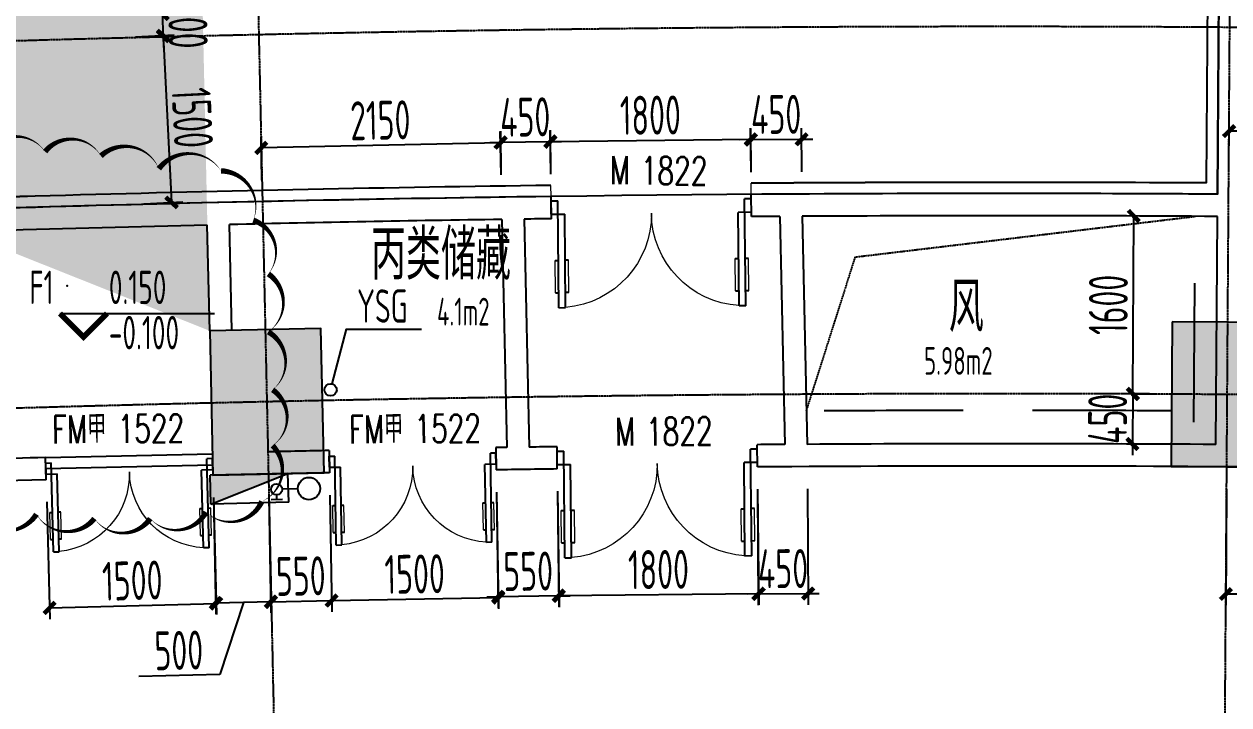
# Model space of a CAD drawing. Header units: millimetres. Extents: x 11639278 to 23698211, y -13072636 to -5537337.
# Drawn here: x 11769947 to 11780782, y -6396176 to -6390056 of the extents above; entities that cross this region are included whole.
import ezdxf
from ezdxf.enums import TextEntityAlignment as Align

# ---------------------------------------------------------------- set-up
doc = ezdxf.new("R2010")
doc.units = ezdxf.units.MM
doc.header["$LTSCALE"] = 10
for name, pattern in [('A2-RG-AXIS$0$CENTER', [2, 1.25, -0.25, 0.25, -0.25]), ('A2-RG-AXIS$0$DOTE', [2.42, 2, -0.2, 0.02, -0.2]), ('A2-RI-F1$0$HIDDEN', [0.375, 0.25, -0.125])]:
    doc.linetypes.add(name, pattern=pattern)
for name, color, linetype in [('A2-RB-F1$0$A-DIMS-100', 1, 'Continuous'), ('A2-RD-F1（少）$0$an-door', 2, 'Continuous'), ('A2-RG-AXIS$0$A-GRID', 1, 'A2-RG-AXIS$0$CENTER'), ('A2-RI-F1$0$0P-FE-FH-P', 41, 'A2-RI-F1$0$YJdef_FE-FH_LINE_F'), ('A2-RI-F1$0$0P-FE-FH-V', 141, 'Continuous'), ('A2-RI-F1$0$0P-FE-HY', 141, 'Continuous'), ('A2-RI-F1$0$A-DOOR', 32, 'Continuous'), ('A2-RI-F1$0$A-HOLE', 2, 'Continuous'), ('A2-RI-F1$0$A-ROOF-DRAN', 175, 'Continuous'), ('A2-RI-F1$0$A-STRS', 50, 'Continuous'), ('A2-RI-F1$0$A-SYMB', 4, 'Continuous'), ('A2-RI-F1$0$A-SYMB-AREA', 4, 'Continuous'), ('A2-RI-F1$0$A-SYMB-DOOR', 3, 'Continuous'), ('A2-RI-F1$0$A-SYMB-NAME', 4, 'Continuous'), ('A2-RI-F1$0$A-SYMB-VOID', 35, 'Continuous'), ('A2-RI-F1$0$A-WALL', 7, 'Continuous'), ('A2-RI-F1$0$an-door', 2, 'Continuous'), ('A2-RI-F1$0$WINDOW_TEXT', 7, 'Continuous'), ('A2-RS-F1$0$A-HATH-GRAY', 8, 'Continuous'), ('A2-RS-F1$0$A-WALL-CONC', 6, 'Continuous')]:
    doc.layers.add(name, color=color, linetype=linetype)
doc.layers.add('A2-RD-F1（少）$0$A-X-AREA', color=6, linetype='Continuous', plot=False)
doc.layers.add('A2-RD-F1（少）$0$ECADI-PARCEL NAMES', color=2, linetype='Continuous', lineweight=9)
doc.layers.add('A2-RI-F1$0$ECADI-PARCEL NAMES', color=2, linetype='Continuous', lineweight=9)
doc.styles.add('A2-RB-F1$0$XD2008', font='hzs.shx', dxfattribs={"width": 0.7, "bigfont": 'hztxt.shx'})
doc.styles.add('A2-RI-F1$0$ECADI', font='hzs.shx', dxfattribs={"width": 0.7, "bigfont": 'hztxt.shx'})
doc.styles.add('A2-RI-F1$0$ECADI-TXT', font='simplex.shx', dxfattribs={"bigfont": 'hztxt.shx'})
doc.styles.add('A2-RI-F1$0$hz1', font='hzs.shx', dxfattribs={"width": 0.75, "bigfont": 'hztxt.shx'})
doc.styles.add('A2-RI-F1$0$SIMPLEX', font='simplex.shx', dxfattribs={"width": 0.7})
doc.styles.add('A2-RI-F1$0$XD2008', font='hzs.shx', dxfattribs={"width": 0.7, "bigfont": 'hztxt.shx'})
doc.linetypes.add('A2-RI-F1$0$YJdef_FE-FH_LINE_F', pattern='A,4,-0.2,["F",A2-RI-F1$0$hz1,S=0.2,R=0,X=-0.1,Y=-0.1],-0.1', length=4.3)
doc.dimstyles.new('A2-RB-F1$0$XD100$0', dxfattribs={"dimscale": 100, "dimtxt": 3.5, "dimasz": 1, "dimexe": 1, "dimexo": 2, "dimgap": 0.5, "dimtad": 1, "dimdec": 0, "dimdsep": 46, "dimtxsty": 'A2-RB-F1$0$XD2008', "dimblk1": 'A2-RB-F1$0$_ArchTick', "dimblk2": 'A2-RB-F1$0$_ArchTick', "dimsah": 1, "dimcen": 2.5, "dimclrt": 4, "dimaunit": 1, "dimadec": 0, "dimazin": 0, "dimtfac": 1, "dimtdec": 0, "dimtix": 1, "dimtmove": 1, "dimatfit": 3, "dimfxl": 0, "dimtolj": 1, "dimtzin": 0, "dimarcsym": 0})

# ---------------------------------------------------------------- blocks, each defined once
blk = doc.blocks.new('A2-RS-F1')
at = {"layer": 'A2-RS-F1$0$A-HATH-GRAY', "ltscale": 3}
h = blk.add_hatch(color=256, dxfattribs=at)
h.paths.add_polyline_path([(11790491, -6377046), (11789491, -6377011), (11789445, -6378310), (11790445, -6378346)], flags=16)
h.paths.add_polyline_path([(11794711, -6377236), (11794112, -6377197), (11794061, -6377996), (11794660, -6378034)], flags=0)
h.paths.add_polyline_path([(11794483, -6380779), (11793885, -6380740), (11793833, -6381539), (11794432, -6381577)], flags=0)
h.paths.add_polyline_path([(11793887, -6390061), (11793288, -6390022), (11793236, -6390821), (11793835, -6390859)], flags=0)
h.paths.add_polyline_path([(11793659, -6393604), (11793060, -6393565), (11793009, -6394364), (11793607, -6394402)], flags=0)
h.paths.add_polyline_path([(11789926, -6392936), (11788927, -6392901), (11788881, -6394200), (11789880, -6394236)], flags=16)
h.paths.add_polyline_path([(11781272, -6392739), (11780272, -6392732), (11780263, -6394032), (11781263, -6394039)], flags=16)
h.paths.add_polyline_path([(11772615, -6392791), (11771616, -6392812), (11771644, -6394112), (11772644, -6394090)], flags=16)
h.paths.add_polyline_path([(11771836, -6400549, 1), (11772736, -6400549, 1)])
h.paths.add_polyline_path([(11789602, -6400664, 1), (11788702, -6400664, 1)], flags=0)
h.paths.add_polyline_path([(11797126, -6401084, 1), (11798026, -6401084, 1)], flags=0)
h.paths.add_polyline_path([(11772267, -6376895), (11771267, -6376916), (11771295, -6378216), (11772295, -6378194)], flags=16)
h.paths.add_polyline_path([(11781380, -6376840), (11780380, -6376832), (11780371, -6378133), (11781371, -6378140)], flags=16)
h.paths.add_polyline_path([(11752826, -6385566), (11752029, -6385629), (11752188, -6387623), (11752985, -6387560)], flags=17)
h.paths.add_polyline_path([(11757363, -6385213), (11756565, -6385276), (11756724, -6387270), (11757521, -6387205)], flags=17)
h.paths.add_polyline_path([(11762965, -6393141), (11763031, -6394440), (11764030, -6394389), (11763964, -6393090)])
h.paths.add_polyline_path([(11793009, -6394364), (11793607, -6394402), (11793659, -6393604), (11793060, -6393565)], flags=17)
h.paths.add_polyline_path([(11793236, -6390821), (11793835, -6390859), (11793887, -6390061), (11793288, -6390022)], flags=17)
h.paths.add_polyline_path([(11793833, -6381539), (11794432, -6381577), (11794483, -6380779), (11793885, -6380740)], flags=17)
h.paths.add_polyline_path([(11794061, -6377996), (11794660, -6378034), (11794711, -6377236), (11794112, -6377197)], flags=17)
h.paths.add_polyline_path([(11762160, -6377261), (11762226, -6378560), (11763225, -6378509), (11763159, -6377211)], flags=17)
edge = h.paths.add_edge_path(flags=16)
edge.add_arc((11772286, -6400549), 450, 0, 360)
edge = h.paths.add_edge_path(flags=16)
edge.add_arc((11789152, -6400664), 450, 0, 360)
edge = h.paths.add_edge_path()
edge.add_arc((11763857, -6400856), 450, 0, 360)
edge = h.paths.add_edge_path(flags=17)
edge.add_arc((11797576, -6401084), 450, 0, 360)
edge = h.paths.add_edge_path()
edge.add_arc((11755441, -6401404), 450, 0, 360)
h.paths.add_polyline_path([(11756756, -6377587), (11756915, -6379580), (11756117, -6379644), (11755959, -6377650)], flags=17)
h.paths.add_polyline_path([(11757323, -6394797), (11758120, -6394731), (11758001, -6393238), (11757204, -6393301)])
h.paths.add_polyline_path([(11752786, -6395149), (11753584, -6395086), (11753449, -6393391), (11752652, -6393455)])
h.paths.add_polyline_path([(11751581, -6379997), (11752378, -6379934), (11752220, -6377940), (11751422, -6378003)])
edge = h.paths.add_edge_path()
edge.add_line((11771616, -6392813), (11771644, -6394112))
edge.add_line((11771644, -6394112), (11772644, -6394090))
edge.add_line((11772644, -6394090), (11772615, -6392791))
edge.add_line((11772615, -6392791), (11771616, -6392812))
edge.add_line((11780272, -6392732), (11780263, -6394032))
edge.add_line((11780263, -6394032), (11781263, -6394039))
edge.add_line((11781263, -6394039), (11781272, -6392739))
edge.add_line((11781272, -6392739), (11780272, -6392732))
edge.add_line((11788927, -6392901), (11788881, -6394200))
edge.add_line((11788881, -6394200), (11789880, -6394236))
edge.add_line((11789880, -6394236), (11789926, -6392936))
edge.add_line((11789926, -6392936), (11788927, -6392901))
edge.add_line((11789491, -6377011), (11789445, -6378310))
edge.add_line((11789445, -6378310), (11790445, -6378346))
edge.add_line((11790445, -6378346), (11790491, -6377046))
edge.add_line((11790491, -6377046), (11789491, -6377011))
edge.add_line((11780380, -6376833), (11780371, -6378133))
edge.add_line((11780371, -6378133), (11781371, -6378140))
edge.add_line((11781371, -6378140), (11781380, -6376840))
edge.add_line((11781380, -6376840), (11780380, -6376832))
edge.add_line((11771267, -6376917), (11771295, -6378216))
edge.add_line((11771295, -6378216), (11772295, -6378194))
edge.add_line((11772295, -6378194), (11772267, -6376895))
edge.add_line((11772267, -6376895), (11771267, -6376916))
edge.add_line((11756724, -6387270), (11757521, -6387205))
edge.add_line((11756565, -6385276), (11757363, -6385213))
edge.add_line((11756565, -6385276), (11756724, -6387270))
edge.add_line((11752188, -6387623), (11752985, -6387560))
edge.add_line((11752029, -6385629), (11752826, -6385566))
edge.add_line((11752029, -6385629), (11752188, -6387623))
edge.add_line((11752826, -6385566), (11752985, -6387560))
edge.add_line((11757362, -6385205), (11757521, -6387205))
edge = h.paths.add_edge_path()
edge.add_arc((11847549, -6408655), 450, 0, 360)
h.paths.add_polyline_path([(11818747, -6372607), (11817357, -6372439), (11817139, -6374226), (11818529, -6374394)])
h.paths.add_polyline_path([(11827964, -6373889), (11826580, -6373681), (11826310, -6375461), (11827695, -6375669)])
h.paths.add_polyline_path([(11837141, -6375435), (11835763, -6375187), (11835442, -6376958), (11836820, -6377206)])
h.paths.add_polyline_path([(11814457, -6396162), (11815847, -6396332), (11816041, -6394744), (11814651, -6394573)])
h.paths.add_polyline_path([(11851385, -6401917), (11850605, -6401738), (11850371, -6402710), (11851151, -6402890)])
h.paths.add_polyline_path([(11846960, -6400859), (11846180, -6400679), (11845946, -6401652), (11846725, -6401831)])
h.paths.add_polyline_path([(11841338, -6400630), (11839968, -6400341), (11840298, -6398776), (11841668, -6399064)])
h.paths.add_polyline_path([(11831506, -6398704), (11832883, -6398953), (11833168, -6397379), (11831791, -6397129)])
h.paths.add_polyline_path([(11823000, -6397310), (11824384, -6397520), (11824624, -6395938), (11823240, -6395728)])
h.paths.add_polyline_path([(11806985, -6395311), (11806189, -6395237), (11806300, -6394042), (11807096, -6394116)])
h.paths.add_polyline_path([(11800592, -6394829), (11801191, -6394867), (11801242, -6394069), (11800643, -6394030)])
h.paths.add_polyline_path([(11793009, -6394364), (11793607, -6394402), (11793659, -6393604), (11793060, -6393565)], flags=17)
h.paths.add_polyline_path([(11800820, -6391286), (11801419, -6391324), (11801470, -6390526), (11800871, -6390487)])
h.paths.add_polyline_path([(11793236, -6390821), (11793835, -6390859), (11793887, -6390061), (11793288, -6390022)], flags=17)
h.paths.add_polyline_path([(11853037, -6395064), (11853271, -6394091), (11852492, -6393912), (11852257, -6394884)])
h.paths.add_polyline_path([(11854912, -6387286), (11855146, -6386314), (11854366, -6386134), (11854132, -6387107)])
h.paths.add_polyline_path([(11846269, -6377243), (11844899, -6376956), (11844527, -6378717), (11845898, -6379005)])
h.paths.add_polyline_path([(11848612, -6394005), (11848846, -6393033), (11848067, -6392853), (11847832, -6393825)])
h.paths.add_polyline_path([(11850486, -6386227), (11850721, -6385255), (11849941, -6385076), (11849707, -6386048)])
h.paths.add_polyline_path([(11843712, -6384523), (11844299, -6384647), (11844423, -6384060), (11843836, -6383936)])
h.paths.add_polyline_path([(11842062, -6392351), (11842649, -6392475), (11842773, -6391888), (11842185, -6391764)])
h.paths.add_polyline_path([(11808357, -6373042), (11808955, -6373098), (11809029, -6372301), (11808432, -6372246)])
h.paths.add_polyline_path([(11793833, -6381539), (11794432, -6381577), (11794483, -6380779), (11793885, -6380740)], flags=17)
h.paths.add_polyline_path([(11801417, -6382005), (11802015, -6382043), (11802067, -6381245), (11801468, -6381206)])
h.paths.add_polyline_path([(11801644, -6378462), (11802243, -6378500), (11802294, -6377702), (11801696, -6377663)])
h.paths.add_polyline_path([(11794061, -6377996), (11794660, -6378034), (11794711, -6377236), (11794112, -6377197)], flags=17)
h.paths.add_polyline_path([(11808460, -6379480), (11807664, -6379406), (11807775, -6378211), (11808572, -6378285)])
edge = h.paths.add_edge_path(flags=16)
edge.add_arc((11772286, -6400549), 450, 0, 360)
edge = h.paths.add_edge_path(flags=17)
edge.add_arc((11789152, -6400664), 450, 0, 360)
edge = h.paths.add_edge_path(flags=17)
edge.add_arc((11797576, -6401084), 450, 0, 360)
edge = h.paths.add_edge_path()
edge.add_arc((11805984, -6401746), 450, 0, 360)
edge = h.paths.add_edge_path()
edge.add_arc((11814369, -6402649), 450, 0, 360)
edge = h.paths.add_edge_path()
edge.add_arc((11822726, -6403793), 450, 0, 360)
edge = h.paths.add_edge_path()
edge.add_arc((11831046, -6405176), 450, 0, 360)
edge = h.paths.add_edge_path()
edge.add_arc((11839323, -6406797), 450, 0, 360)
edge = h.paths.add_edge_path(flags=17)
edge.add_line((11771616, -6392813), (11771644, -6394112))
edge.add_line((11771644, -6394112), (11772644, -6394090))
edge.add_line((11772644, -6394090), (11772615, -6392791))
edge.add_line((11772615, -6392791), (11771616, -6392812))
edge.add_line((11780272, -6392732), (11780263, -6394032))
edge.add_line((11780263, -6394032), (11781263, -6394039))
edge.add_line((11781263, -6394039), (11781272, -6392739))
edge.add_line((11781272, -6392739), (11780272, -6392732))
edge.add_line((11788927, -6392901), (11788881, -6394200))
edge.add_line((11788881, -6394200), (11789880, -6394236))
edge.add_line((11789880, -6394236), (11789926, -6392936))
edge.add_line((11789926, -6392936), (11788927, -6392901))
edge.add_line((11789491, -6377011), (11789445, -6378310))
edge.add_line((11789445, -6378310), (11790445, -6378346))
edge.add_line((11790445, -6378346), (11790491, -6377046))
edge.add_line((11790491, -6377046), (11789491, -6377011))
edge.add_line((11780380, -6376833), (11780371, -6378133))
edge.add_line((11780371, -6378133), (11781371, -6378140))
edge.add_line((11781371, -6378140), (11781380, -6376840))
edge.add_line((11781380, -6376840), (11780380, -6376832))
edge.add_line((11771267, -6376917), (11771295, -6378216))
edge.add_line((11771295, -6378216), (11772295, -6378194))
edge.add_line((11772295, -6378194), (11772267, -6376895))
edge.add_line((11772267, -6376895), (11771267, -6376916))
edge = h.paths.add_edge_path()
edge.add_arc((11780720, -6400485), 450, 0, 360)
at = {"layer": 'A2-RS-F1$0$A-WALL-CONC', "ltscale": 3}
for points in [[(11771616, -6392813), (11771644, -6394112), (11772644, -6394090), (11772615, -6392791), (11771616, -6392812)], [(11780272, -6392732), (11780263, -6394032), (11781263, -6394039), (11781272, -6392739), (11780272, -6392732)]]:
    blk.add_lwpolyline(points, dxfattribs=at)
blk = doc.blocks.new('A2-RI-F1$0$ECADI-TAG-HGHT（国标）')
at = {"color": 1}
blk.add_line((-2.12, 2.12), (11.77, 2.12), dxfattribs=at)
at = {"color": 1, "const_width": 0.5}
blk.add_lwpolyline([(-2.12, 2.12), (0, 0), (2.12, 2.12)], dxfattribs=at)
at = {"color": 1}
blk.add_point((-1.48, 4.6), dxfattribs=at)
at = {"style": 'A2-RI-F1$0$XD2008', "width": 0.7}
blk.add_attdef('FL', text='', height=3, dxfattribs=at).set_placement((-2.69, 2.97), align=Align.RIGHT)
for tag, p in [('F.F.L.', (2.28, 2.97)), ('T.O.S.', (2.28, -1.1))]:
    blk.add_attdef(tag, p, '', height=3, dxfattribs=at)
blk = doc.blocks.new('A2-RI-F1$0$$DorLib2D$00000011')
for p, q in [((-0.4667, 0.4709), (-0.4667, -0.0625)), ((-0.4667, 0.4709), (-0.4333, 0.4709)), ((-0.4333, 0.4709), (-0.4333, 0.0042)), ((0.4333, 0.4709), (0.4333, 0.0042)), ((0.4667, 0.4709), (0.4333, 0.4709)), ((0.4667, 0.4709), (0.4667, -0.0625)), ((-0.4833, 0.3962), (-0.4667, 0.3962)), ((-0.4167, 0.3962), (-0.4333, 0.3962)), ((0.4167, 0.3962), (0.4333, 0.3962)), ((0.4833, 0.3962), (0.4667, 0.3962)), ((-0.4833, 0.2346), (-0.4667, 0.2346)), ((-0.4167, 0.2346), (-0.4333, 0.2346)), ((0.4167, 0.2346), (0.4333, 0.2346)), ((0.4833, 0.2346), (0.4667, 0.2346)), ((-0.5, 0.0042), (-0.4333, 0.0042)), ((-0.5, 0.0042), (-0.5, -0.0625)), ((0.5, 0.0042), (0.4333, 0.0042)), ((0.5, 0.0042), (0.5, -0.0625)), ((-0.5, -0.0625), (-0.4667, -0.0625)), ((0.5, -0.0625), (0.4667, -0.0625))]:
    blk.add_line(p, q)
at = {"lineweight": 13}
for p, q in [((-0.4833, 0.3962), (-0.4833, 0.2346)), ((-0.4167, 0.3962), (-0.4167, 0.2346)), ((0.4167, 0.3962), (0.4167, 0.2346)), ((0.4833, 0.3962), (0.4833, 0.2346))]:
    blk.add_line(p, q, dxfattribs=at)
for centre, start, end in [((-0.4667, 0.0042), 0, 85.90396), ((0.4667, 0.0042), 94.09604, 180)]:
    blk.add_arc(centre, 0.4667, start, end, dxfattribs=at)
blk = doc.blocks.new('A2-RI-F1$0$door-doublewing')
at = {"layer": 'A2-RI-F1$0$A-DOOR', "color": 4, "xscale": -0.9999999999999998, "rotation": 180}
blk.add_blockref('A2-RI-F1$0$$DorLib2D$00000011', (0, -0.0291), dxfattribs=at)
at = {"layer": 'A2-RI-F1$0$WINDOW_TEXT', "style": 'A2-RI-F1$0$SIMPLEX', "flags": 9}
blk.add_attdef('A', text='', height=1, dxfattribs=at).set_placement((0, 1.5), align=Align.MIDDLE)
blk = doc.blocks.new('A2-RI-F1$0$5erhfh')
at = {"layer": 'A2-RI-F1$0$A-SYMB-AREA', "style": 'A2-RI-F1$0$ECADI', "width": 0.7}
blk.add_attdef('340M2', text='', height=2.5, dxfattribs=at).set_placement((0, 1.25), align=Align.MIDDLE_LEFT)
at = {"layer": 'A2-RI-F1$0$A-SYMB-NAME', "style": 'A2-RI-F1$0$ECADI', "width": 0.7}
blk.add_attdef('CHINESENAME', (-12.29, 3.09), '', height=4.5, dxfattribs=at)
blk = doc.blocks.new('A2-RI-F1$0$ECADI-TAG-DOOR')
blk = doc.blocks.new('A2-RI-F1$0$ysg')
at = {"layer": 'A2-RI-F1$0$A-ROOF-DRAN'}
blk.add_lwpolyline([(21368, -21250), (21497, -20757), (22173, -20757)], dxfattribs=at)
blk.add_circle((21354, -21303), 55, dxfattribs=at)
ref = blk.add_blockref('A2-RI-F1$0$5erhfh', (22821, -21009), dxfattribs=dict(at, xscale=100, yscale=100, zscale=100))
ref.add_attrib('CHINESENAME', 'YSG', (21592, -20700), dxfattribs={"layer": 'A2-RI-F1$0$A-SYMB-NAME', "height": 300, "style": 'A2-RI-F1$0$ECADI', "width": 0.7})
blk = doc.blocks.new('A2-RI-F1$0$A$C6F954C98')
at = {"extrusion": (0, 0, -1)}
blk.add_hatch(color=256, dxfattribs=at).paths.add_polyline_path([(-260, 700), (0, 0), (0, 700)])
for p, q in [((260, 700), (0, 700)), ((0, 0), (0, 700)), ((260, 700), (0, 0)), ((260, 0), (260, 700)), ((231, 156, 0), (231, 56, 0)), ((260, 0), (0, 0)), ((231, 106, 0), (191, 106, 0))]:
    blk.add_line(p, q, dxfattribs=at)
blk.add_circle((-141, 106, 0), 50, dxfattribs=at)
blk = doc.blocks.new('A2-RI-F1')
blk.add_line((11770144.7, -6394151.6), (11770140.3, -6393951.6))
at = {"layer": 'A2-RI-F1$0$0P-FE-FH-P'}
blk.add_line((11772408.3, -6394233.4, 0), (11772267.6, -6394236.8, 0), dxfattribs=at)
at = {"layer": 'A2-RI-F1$0$0P-FE-FH-V'}
blk.add_circle((11772508.3, -6394231.1, 0), 100, dxfattribs=at)
at = {"layer": 'A2-RI-F1$0$A-HOLE', "linetype": 'A2-RI-F1$0$HIDDEN', "ltscale": 500}
blk.add_line((11780465.9, -6393633.7), (11780478.5, -6391783.8), dxfattribs=at)
blk.add_arc((11778764.5, -6705939.6), 312410.8, 89.724518, 90.326772, dxfattribs=at)
at = {"layer": 'A2-RI-F1$0$A-STRS'}
for p, q in [((11770140.3, -6393951.6), (11771639.9, -6393918.7)), ((11770142.5, -6394051.6), (11771642.1, -6394018.7))]:
    blk.add_line(p, q, dxfattribs=at)
at = {"layer": 'A2-RI-F1$0$A-SYMB-VOID', "linetype": 'A2-RI-F1$0$HIDDEN'}
blk.add_lwpolyline([(11776982.8, -6393533.8), (11777422.9, -6392149.5), (11780478.5, -6391784.1)], dxfattribs=at)
at = {"layer": 'A2-RI-F1$0$A-WALL'}
for p, q in [((11780679.8, -6391585), (11780770.9, -6378135.9)), ((11774689, -6391805.7), (11774686.4, -6391605.8)), ((11776488.7, -6391787), (11776487.2, -6391587)), ((11774244.3, -6391812), (11774289.3, -6393861.6)), ((11774444.3, -6391809.1), (11774489.3, -6393858.7)), ((11776744.4, -6391785.2), (11776789.3, -6393835)), ((11776944.4, -6391784), (11776989.4, -6393833.8)), ((11780664.6, -6393834.9), (11780678.5, -6391785)), ((11771615.7, -6392812.3), (11771593.2, -6391863)), ((11771815.6, -6392807.6), (11771793.2, -6391858.2)), ((11774189.3, -6393863.1), (11774192.3, -6394063)), ((11774189.3, -6393863.1), (11774192.3, -6394063)), ((11774742.3, -6394055.2), (11774739.6, -6393855.2)), ((11776542.2, -6394036.7), (11776540.7, -6393836.7)), ((11772689.6, -6393889.5), (11772692.5, -6394089.5)), ((11772689.6, -6393889.5), (11772692.5, -6394089.5))]:
    blk.add_line(p, q, dxfattribs=at)
for radius, start, end in [(302600, 90.765797, 92.419433), (302600, 89.630945, 90.424807), (302400, 90.850065, 91.314568), (302400, 90.765797, 90.812169), (302400, 90.376358, 90.424807), (302400, 89.630957, 90.338459), (302400, 91.352462, 92.069149), (300350, 90.847284, 90.86636), (300350, 90.761381, 90.80913), (300350, 90.370344, 90.417778), (300350, 89.631087, 90.332186), (300350, 91.638958, 92.063458), (300350, 91.152507, 91.257429), (300150, 91.15271, 91.257429), (300150, 90.761377, 90.866373), (300150, 89.472063, 90.417774), (300150, 91.639213, 92.416282)]:
    blk.add_arc((11778730.7, -6694178.7), radius, start, end, dxfattribs=at)
at = {"layer": 'A2-RI-F1$0$an-door'}
blk.add_line((11780580.5, -6391484.4), (11780670.2, -6378235.2), dxfattribs=at)
for start, end in [(89.649867, 90.424807), (90.765797, 92.419433)]:
    blk.add_arc((11778730.7, -6694178.7), 302700, start, end, dxfattribs=at)
at = {"layer": 'A2-RI-F1$0$ECADI-PARCEL NAMES'}
for p, q in [((11776487.2, -6391587), (11776486.4, -6391487)), ((11774686.4, -6391605.8), (11774685, -6391505.8))]:
    blk.add_line(p, q, dxfattribs=at)
at = {"layer": 'Defpoints', "color": 3}
blk.add_lwpolyline([(11769517.4, -6394481.5, 0, 50, 0.5205671), (11770058, -6394462.2, 0, 50, 0.5205671), (11770058, -6394462.2, 0, 50, 0.5205671), (11770579.4, -6394500.8, 0, 50, 0.5205671), (11770579.4, -6394500.8, 0, 50, 0.5205671), (11771081.4, -6394500.8, 0, 50, 0.5205671), (11771081.4, -6394500.8, 0, 50, 0.5205671), (11771583.4, -6394442.9, 0, 50, 0.5205671), (11771583.4, -6394442.9, 0, 50, 0.5205671), (11772085.5, -6394346.4, 0, 50, 0.5205671), (11772085.5, -6394346.4, 0, 50, 0.5205671), (11772182, -6393844.8, 0, 50, 0.5205671), (11772182, -6393844.8, 0, 50, 0.5205671), (11772182, -6393343.3, 0, 50, 0.5205671), (11772182, -6393343.3, 0, 50, 0.5205671), (11772143.4, -6392822.4, 0, 50, 0.5205671), (11772143.4, -6392822.4, 0, 50, 0.5205671), (11772143.4, -6392301.5, 0, 50, 0.5205671), (11772143.4, -6392301.5, 0, 50, 0.5205671), (11772008.2, -6391819.2, 0, 50, 0.5205671), (11772008.2, -6391819.2, 0, 50, 0.5205671), (11771718.6, -6391375.5, 0, 50, 0.5205671), (11771718.6, -6391375.5, 0, 50, 0.5205671), (11771158.6, -6391356.2, 0, 50, 0.5205671), (11771158.6, -6391356.2, 0, 50, 0.5205671), (11770637.3, -6391240.5, 0, 50, 0.5205671), (11770637.3, -6391240.5, 0, 50, 0.5205671), (11770135.3, -6391201.9, 0, 50, 0.5205671), (11770135.3, -6391201.9, 0, 50, 0.5205671), (11769613.9, -6391201.9, 0, 50, 0.5205671)], format="xyseb", dxfattribs=at)
for name, p in [('A2-RS-F1', (0, 0)), ('A2-RI-F1$0$ysg', (11751349.3, -6372040.3))]:
    blk.add_blockref(name, p)
ref = blk.add_blockref('A2-RI-F1$0$5erhfh', (11774774.8, -6392704.5), dxfattribs=dict(xscale=100, yscale=100, zscale=100))
ref.add_attrib('340M2', '4.1m2', (11773660.2, -6392765.9), dxfattribs={"layer": 'A2-RI-F1$0$A-SYMB-AREA', "height": 250, "style": 'A2-RI-F1$0$ECADI', "width": 0.7})
ref.add_attrib('CHINESENAME', '丙类储藏', (11773065.5, -6392353.5), dxfattribs={"layer": 'A2-RI-F1$0$A-SYMB-NAME', "height": 450, "style": 'A2-RI-F1$0$ECADI', "width": 0.7})
ref = blk.add_blockref('A2-RI-F1$0$5erhfh', (11779491.9, -6393132.8), dxfattribs=dict(xscale=100, yscale=100, zscale=100))
ref.add_attrib('340M2', '5.98m2', (11778041, -6393208.5), dxfattribs={"layer": 'A2-RI-F1$0$A-SYMB-AREA', "height": 250, "style": 'A2-RI-F1$0$ECADI', "width": 0.7})
ref.add_attrib('CHINESENAME', '风', (11778262.8, -6392824), dxfattribs={"layer": 'A2-RI-F1$0$A-SYMB-NAME', "height": 450, "style": 'A2-RI-F1$0$ECADI', "width": 0.7})
at = {"layer": 'A2-RI-F1$0$0P-FE-HY', "xscale": -1, "rotation": 91.36694497660119}
blk.add_blockref('A2-RI-F1$0$A$C6F954C98', (11772320.1, -6394094.8), dxfattribs=at)
at = {"layer": 'A2-RI-F1$0$A-DOOR'}
for p, xscale, yscale, zscale, rotation in [((11775587.7, -6391696.4), 1799.999999998143, 1799.999999998143, 1799.999999998143, 0.5953021616893087), ((11775640.9, -6393945.9), 1799.999999998143, 1799.999999998143, 1799.999999998143, 0.5953021617109577), ((11770892.2, -6394032), 1499.999999998879, 1499.999999998879, 1499.999999998879, 1.496364032448713), ((11773440.9, -6393976.3), 1499.999999998877, 1499.999999998877, 1499.999999998877, 1.00948765494618)]:
    blk.add_blockref('A2-RI-F1$0$door-doublewing', p, dxfattribs=dict(at, xscale=xscale, yscale=yscale, zscale=zscale, rotation=rotation))
at = {"layer": 'A2-RI-F1$0$A-SYMB', "xscale": 99.99999999989086, "yscale": 99.99999999989086, "zscale": 99.99999999989086}
blk.add_blockref('A2-RI-F1$0$ECADI-TAG-HGHT（国标）', (11770481, -6392869.5), dxfattribs=at).add_auto_attribs({'F.F.L.': '0.150', 'T.O.S.': '-0.100', 'FL': 'F1'})
at = {"layer": 'A2-RI-F1$0$A-SYMB-DOOR'}
ref = blk.add_blockref('A2-RI-F1$0$ECADI-TAG-DOOR', (11775622.1, -6392223.1), dxfattribs=dict(at, xscale=99.999999999987, yscale=99.999999999987, zscale=99.999999999987, rotation=359.8772639329492))
ref.add_attrib('门窗主编号1', 'M', dxfattribs={"height": 250, "rotation": 359.87726, "style": 'A2-RI-F1$0$ECADI-TXT', "width": 0.7}).set_placement((11775393.7, -6391494.1), align=Align.RIGHT)
ref.add_attrib('门窗主编号2', '1822', (11775492.6, -6391498.6, 333.3), dxfattribs={"height": 250, "rotation": 359.87726, "style": 'A2-RI-F1$0$ECADI-TXT', "width": 0.7})
ref = blk.add_blockref('A2-RI-F1$0$ECADI-TAG-DOOR', (11770930.7, -6394542.8), dxfattribs=dict(at, xscale=99.99999999970466, yscale=99.99999999970466, zscale=99.99999999970466, rotation=0.8772639331803547))
ref.add_attrib('门窗主编号1', 'FM甲', dxfattribs={"height": 250, "rotation": 0.87726, "style": 'A2-RI-F1$0$ECADI-TXT', "width": 0.7}).set_placement((11770689.6, -6393818), align=Align.RIGHT)
ref.add_attrib('门窗主编号2', '1522', (11770788.6, -6393820.7, 333.3), dxfattribs={"height": 250, "rotation": 0.87726, "style": 'A2-RI-F1$0$ECADI-TXT', "width": 0.7})
ref = blk.add_blockref('A2-RI-F1$0$ECADI-TAG-DOOR', (11773600.7, -6394542.8), dxfattribs=dict(at, xscale=99.99999999970466, yscale=99.99999999970466, zscale=99.99999999970466, rotation=0.8772639331803547))
ref.add_attrib('门窗主编号1', 'FM甲', dxfattribs={"height": 250, "rotation": 0.87726, "style": 'A2-RI-F1$0$ECADI-TXT', "width": 0.7}).set_placement((11773359.6, -6393818), align=Align.RIGHT)
ref.add_attrib('门窗主编号2', '1522', (11773458.6, -6393820.7, 333.3), dxfattribs={"height": 250, "rotation": 0.87726, "style": 'A2-RI-F1$0$ECADI-TXT', "width": 0.7})
ref = blk.add_blockref('A2-RI-F1$0$ECADI-TAG-DOOR', (11775683.4, -6394567.5), dxfattribs=dict(at, xscale=99.99999999998941, yscale=99.99999999998941, zscale=99.99999999998941, rotation=0.8772639329443755))
ref.add_attrib('门窗主编号1', 'M', dxfattribs={"height": 250, "rotation": 0.87726, "style": 'A2-RI-F1$0$ECADI-TXT', "width": 0.7}).set_placement((11775442.3, -6393842.7), align=Align.RIGHT)
ref.add_attrib('门窗主编号2', '1822', (11775541.3, -6393845.4, 333.3), dxfattribs={"height": 250, "rotation": 0.87726, "style": 'A2-RI-F1$0$ECADI-TXT', "width": 0.7})
blk = doc.blocks.new('A2-RG-AXIS')
at = {"layer": 'A2-RG-AXIS$0$A-GRID', "linetype": 'A2-RG-AXIS$0$DOTE'}
for p, q in [((11771570.2, -6367957.3), (11772452.4, -6408147.6)), ((11780668.1, -6408085.3), (11780940.3, -6367886.2))]:
    blk.add_line(p, q, dxfattribs=at)
for radius in [313400, 308700, 304100, 300800]:
    blk.add_arc((11778730.7, -6694178.7), radius, 75.589285, 95.407644, dxfattribs=at)
blk = doc.blocks.new('A2-RB-F1$0$_ArchTick')
at = {"color": 0, "linetype": 'ByBlock', "const_width": 0.4}
blk.add_lwpolyline([(-0.5, -0.5), (0.5, 0.5)], dxfattribs=at)
blk = doc.blocks.new('*D1540')
at = {"layer": 'A2-RB-F1$0$A-DIMS-100', "color": 0, "lineweight": -2, "transparency": 16777216}
for p, q in [((11780781, -6391387), (11780784, -6390918)), ((11781535, -6391392), (11781538, -6390923)), ((11781537, -6391023), (11780784, -6391018))]:
    blk.add_line(p, q, dxfattribs=at)
at = {"layer": 'Defpoints', "color": 0, "transparency": 16777216}
for p in [(11780784, -6391018), (11780780, -6391587), (11781534, -6391592)]:
    blk.add_point(p, dxfattribs=at)
at = {"layer": 'A2-RB-F1$0$A-DIMS-100', "color": 0, "lineweight": -2, "transparency": 16777216, "xscale": 100, "yscale": 100, "zscale": 100}
for p, rotation in [((11780784, -6391018), 179.6120103874161), ((11781537, -6391023), 359.6120103874161)]:
    blk.add_blockref('A2-RB-F1$0$_ArchTick', p, dxfattribs=dict(at, rotation=rotation))
at = {"layer": 'A2-RB-F1$0$A-DIMS-100', "color": 4, "transparency": 16777216, "insert": (11781162, -6390795), "char_height": 350, "attachment_point": 5, "rotation": 359.612, "style": 'A2-RB-F1$0$XD2008'}
blk.add_mtext('\\A1;750', dxfattribs=at)
blk = doc.blocks.new('*D1542')
at = {"layer": 'A2-RB-F1$0$A-DIMS-100', "color": 0, "lineweight": -2, "transparency": 16777216}
for p, q in [((11780762, -6394236), (11780755, -6395279)), ((11781495, -6394241), (11781488, -6395284)), ((11781489, -6395184), (11780755, -6395179))]:
    blk.add_line(p, q, dxfattribs=at)
at = {"layer": 'Defpoints', "color": 0, "transparency": 16777216}
for p in [(11780763, -6394036), (11781496, -6394041), (11780755, -6395179)]:
    blk.add_point(p, dxfattribs=at)
at = {"layer": 'A2-RB-F1$0$A-DIMS-100', "color": 0, "lineweight": -2, "transparency": 16777216, "xscale": 100, "yscale": 100, "zscale": 100}
for p, rotation in [((11780755, -6395179), 179.6120103874843), ((11781489, -6395184), 359.6120103874844)]:
    blk.add_blockref('A2-RB-F1$0$_ArchTick', p, dxfattribs=dict(at, rotation=rotation))
at = {"layer": 'A2-RB-F1$0$A-DIMS-100', "color": 4, "transparency": 16777216, "insert": (11781124, -6394956), "char_height": 350, "attachment_point": 5, "rotation": 359.612, "style": 'A2-RB-F1$0$XD2008'}
blk.add_mtext('\\A1;750', dxfattribs=at)
blk = doc.blocks.new('*D1547')
at = {"layer": 'A2-RB-F1$0$A-DIMS-100', "color": 0, "lineweight": -2, "transparency": 16777216}
for p, q in [((11774684, -6391406), (11774680, -6391010)), ((11776485, -6391387), (11776481, -6390991)), ((11774681, -6391110), (11776482, -6391091))]:
    blk.add_line(p, q, dxfattribs=at)
at = {"layer": 'Defpoints', "color": 0, "transparency": 16777216}
for p in [(11776482, -6391091), (11774686, -6391606), (11776487, -6391587)]:
    blk.add_point(p, dxfattribs=at)
at = {"layer": 'A2-RB-F1$0$A-DIMS-100', "color": 0, "lineweight": -2, "transparency": 16777216, "xscale": 100, "yscale": 100, "zscale": 100}
for p, rotation in [((11774681, -6391110), 180.5953021394373), ((11776482, -6391091), 0.595302139437285)]:
    blk.add_blockref('A2-RB-F1$0$_ArchTick', p, dxfattribs=dict(at, rotation=rotation))
at = {"layer": 'A2-RB-F1$0$A-DIMS-100', "color": 4, "transparency": 16777216, "insert": (11775579, -6390875), "char_height": 350, "attachment_point": 5, "rotation": 0.5953, "style": 'A2-RB-F1$0$XD2008'}
blk.add_mtext('\\A1;1800', dxfattribs=at)
blk = doc.blocks.new('*D1548')
at = {"layer": 'A2-RB-F1$0$A-DIMS-100', "color": 0, "lineweight": -2, "transparency": 16777216}
for p, q in [((11774238, -6391412), (11774233, -6391020)), ((11774683, -6391406), (11774678, -6391014)), ((11774234, -6391120), (11774134, -6391122)), ((11774679, -6391114), (11774234, -6391120)), ((11774679, -6391114), (11774779, -6391112))]:
    blk.add_line(p, q, dxfattribs=at)
at = {"layer": 'Defpoints', "color": 0, "transparency": 16777216}
for p in [(11774234, -6391120), (11774241, -6391612), (11774686, -6391606)]:
    blk.add_point(p, dxfattribs=at)
at = {"layer": 'A2-RB-F1$0$A-DIMS-100', "color": 0, "lineweight": -2, "transparency": 16777216, "xscale": 100, "yscale": 100, "zscale": 100}
for p, rotation in [((11774234, -6391120), 0.8500645007614872), ((11774679, -6391114), 180.8500645007615)]:
    blk.add_blockref('A2-RB-F1$0$_ArchTick', p, dxfattribs=dict(at, rotation=rotation))
at = {"layer": 'A2-RB-F1$0$A-DIMS-100', "color": 4, "transparency": 16777216, "insert": (11774453, -6390892), "char_height": 350, "attachment_point": 5, "rotation": 0.8501, "style": 'A2-RB-F1$0$XD2008'}
blk.add_mtext('\\A1;450', dxfattribs=at)
blk = doc.blocks.new('*D1549')
at = {"layer": 'A2-RB-F1$0$A-DIMS-100', "color": 0, "lineweight": -2, "transparency": 16777216}
for p, q in [((11776486, -6391387), (11776483, -6390994)), ((11776942, -6391384), (11776939, -6390991)), ((11776484, -6391094), (11776384, -6391095)), ((11776484, -6391094), (11776940, -6391091)), ((11776940, -6391091), (11777040, -6391091))]:
    blk.add_line(p, q, dxfattribs=at)
at = {"layer": 'Defpoints', "color": 0, "transparency": 16777216}
for p in [(11776940, -6391091), (11776487, -6391587), (11776943, -6391584)]:
    blk.add_point(p, dxfattribs=at)
at = {"layer": 'A2-RB-F1$0$A-DIMS-100', "color": 0, "lineweight": -2, "transparency": 16777216, "xscale": 100, "yscale": 100, "zscale": 100}
for p, rotation in [((11776484, -6391094), 0.3816331041735044), ((11776940, -6391091), 180.3816331041735)]:
    blk.add_blockref('A2-RB-F1$0$_ArchTick', p, dxfattribs=dict(at, rotation=rotation))
at = {"layer": 'A2-RB-F1$0$A-DIMS-100', "color": 4, "transparency": 16777216, "insert": (11776710, -6390868), "char_height": 350, "attachment_point": 5, "rotation": 0.3816, "style": 'A2-RB-F1$0$XD2008'}
blk.add_mtext('\\A1;450', dxfattribs=at)
blk = doc.blocks.new('*D1550')
at = {"layer": 'A2-RB-F1$0$A-DIMS-100', "color": 0, "lineweight": -2, "transparency": 16777216}
for p, q in [((11772086, -6391459), (11772078, -6391069)), ((11774237, -6391412), (11774228, -6391022)), ((11774231, -6391122), (11772080, -6391169))]:
    blk.add_line(p, q, dxfattribs=at)
at = {"layer": 'Defpoints', "color": 0, "transparency": 16777216}
for p in [(11772080, -6391169), (11774241, -6391612), (11772090, -6391659)]:
    blk.add_point(p, dxfattribs=at)
at = {"layer": 'A2-RB-F1$0$A-DIMS-100', "color": 0, "lineweight": -2, "transparency": 16777216, "xscale": 100, "yscale": 100, "zscale": 100}
for p, rotation in [((11774231, -6391122), 1.257428799213977), ((11772080, -6391169), 181.257428799214)]:
    blk.add_blockref('A2-RB-F1$0$_ArchTick', p, dxfattribs=dict(at, rotation=rotation))
at = {"layer": 'A2-RB-F1$0$A-DIMS-100', "color": 4, "transparency": 16777216, "insert": (11773150, -6390921), "char_height": 350, "attachment_point": 5, "rotation": 1.2574, "style": 'A2-RB-F1$0$XD2008'}
blk.add_mtext('\\A1;2150', dxfattribs=at)
blk = doc.blocks.new('*D1551')
at = {"layer": 'A2-RB-F1$0$A-DIMS-100', "color": 0, "lineweight": -2, "transparency": 16777216}
for p, q in [((11774744, -6394255), (11774755, -6395293)), ((11776544, -6394237), (11776555, -6395275)), ((11774754, -6395193), (11776554, -6395175))]:
    blk.add_line(p, q, dxfattribs=at)
at = {"layer": 'Defpoints', "color": 0, "transparency": 16777216}
for p in [(11774742, -6394055), (11776542, -6394037), (11776554, -6395175)]:
    blk.add_point(p, dxfattribs=at)
at = {"layer": 'A2-RB-F1$0$A-DIMS-100', "color": 0, "lineweight": -2, "transparency": 16777216, "xscale": 100, "yscale": 100, "zscale": 100}
for p, rotation in [((11774754, -6395193), 180.5895755045621), ((11776554, -6395175), 0.589575504562139)]:
    blk.add_blockref('A2-RB-F1$0$_ArchTick', p, dxfattribs=dict(at, rotation=rotation))
at = {"layer": 'A2-RB-F1$0$A-DIMS-100', "color": 4, "transparency": 16777216, "insert": (11775652, -6394959), "char_height": 350, "attachment_point": 5, "rotation": 0.5896, "style": 'A2-RB-F1$0$XD2008'}
blk.add_mtext('\\A1;1800', dxfattribs=at)
blk = doc.blocks.new('*D1552')
at = {"layer": 'A2-RB-F1$0$A-DIMS-100', "color": 0, "lineweight": -2, "transparency": 16777216}
for p, q in [((11774195, -6394263), (11774210, -6395304)), ((11774745, -6394255), (11774760, -6395296)), ((11774209, -6395204), (11774109, -6395206)), ((11774758, -6395196), (11774209, -6395204)), ((11774758, -6395196), (11774858, -6395195))]:
    blk.add_line(p, q, dxfattribs=at)
at = {"layer": 'Defpoints', "color": 0, "transparency": 16777216}
for p in [(11774192, -6394063), (11774742, -6394055), (11774209, -6395204)]:
    blk.add_point(p, dxfattribs=at)
at = {"layer": 'A2-RB-F1$0$A-DIMS-100', "color": 0, "lineweight": -2, "transparency": 16777216, "xscale": 100, "yscale": 100, "zscale": 100}
for p, rotation in [((11774209, -6395204), 0.8138750177202999), ((11774758, -6395196), 180.8138750177203)]:
    blk.add_blockref('A2-RB-F1$0$_ArchTick', p, dxfattribs=dict(at, rotation=rotation))
at = {"layer": 'A2-RB-F1$0$A-DIMS-100', "color": 4, "transparency": 16777216, "insert": (11774480, -6394975), "char_height": 350, "attachment_point": 5, "rotation": 0.8139, "style": 'A2-RB-F1$0$XD2008'}
blk.add_mtext('\\A1;550', dxfattribs=at)
blk = doc.blocks.new('*D1553')
at = {"layer": 'A2-RB-F1$0$A-DIMS-100', "color": 0, "lineweight": -2, "transparency": 16777216}
for p, q in [((11776543, -6394237), (11776550, -6395278)), ((11776992, -6394234), (11776999, -6395275)), ((11776550, -6395178), (11776450, -6395179)), ((11776550, -6395178), (11776998, -6395175)), ((11776998, -6395175), (11777098, -6395174))]:
    blk.add_line(p, q, dxfattribs=at)
at = {"layer": 'Defpoints', "color": 0, "transparency": 16777216}
for p in [(11776542, -6394037), (11776991, -6394034), (11776998, -6395175)]:
    blk.add_point(p, dxfattribs=at)
at = {"layer": 'A2-RB-F1$0$A-DIMS-100', "color": 0, "lineweight": -2, "transparency": 16777216, "xscale": 100, "yscale": 100, "zscale": 100}
for p, rotation in [((11776550, -6395178), 0.3749801406404618), ((11776998, -6395175), 180.3749801406404)]:
    blk.add_blockref('A2-RB-F1$0$_ArchTick', p, dxfattribs=dict(at, rotation=rotation))
at = {"layer": 'A2-RB-F1$0$A-DIMS-100', "color": 4, "transparency": 16777216, "insert": (11776772, -6394951), "char_height": 350, "attachment_point": 5, "rotation": 0.375, "style": 'A2-RB-F1$0$XD2008'}
blk.add_mtext('\\A1;450', dxfattribs=at)
blk = doc.blocks.new('*D1554')
at = {"layer": 'A2-RB-F1$0$A-DIMS-100', "color": 0, "lineweight": -2, "transparency": 16777216}
for p, q in [((11772148, -6394301), (11772166, -6395348)), ((11772696, -6394291), (11772715, -6395338)), ((11772165, -6395248), (11772713, -6395238))]:
    blk.add_line(p, q, dxfattribs=at)
at = {"layer": 'Defpoints', "color": 0, "transparency": 16777216}
for p in [(11772144, -6394101), (11772693, -6394091), (11772713, -6395238)]:
    blk.add_point(p, dxfattribs=at)
at = {"layer": 'A2-RB-F1$0$A-DIMS-100', "color": 0, "lineweight": -2, "transparency": 16777216, "xscale": 100, "yscale": 100, "zscale": 100}
for p, rotation in [((11772165, -6395248), 181.0296249266476), ((11772713, -6395238), 1.029624926647534)]:
    blk.add_blockref('A2-RB-F1$0$_ArchTick', p, dxfattribs=dict(at, rotation=rotation))
at = {"layer": 'A2-RB-F1$0$A-DIMS-100', "color": 4, "transparency": 16777216, "insert": (11772435, -6395018), "char_height": 350, "attachment_point": 5, "rotation": 1.0296, "style": 'A2-RB-F1$0$XD2008'}
blk.add_mtext('\\A1;550', dxfattribs=at)
blk = doc.blocks.new('*D1379')
at = {"layer": 'A2-RB-F1$0$A-DIMS-100', "color": 0, "lineweight": -2, "transparency": 16777216}
for p, q in [((11780076, -6391782), (11779827, -6391780)), ((11779919, -6393381), (11779927, -6391781)), ((11780068, -6393381), (11779819, -6393380))]:
    blk.add_line(p, q, dxfattribs=at)
at = {"layer": 'Defpoints', "color": 0, "transparency": 16777216}
for p in [(11779927, -6391781), (11780276, -6391783), (11780268, -6393382)]:
    blk.add_point(p, dxfattribs=at)
at = {"layer": 'A2-RB-F1$0$A-DIMS-100', "color": 0, "lineweight": -2, "transparency": 16777216, "xscale": 100, "yscale": 100, "zscale": 100}
for p, rotation in [((11779927, -6391781), 89.70724929846178), ((11779919, -6393381), 269.7072492984618)]:
    blk.add_blockref('A2-RB-F1$0$_ArchTick', p, dxfattribs=dict(at, rotation=rotation))
at = {"layer": 'A2-RB-F1$0$A-DIMS-100', "color": 4, "transparency": 16777216, "insert": (11779698, -6392580), "char_height": 350, "attachment_point": 5, "rotation": 89.7072, "style": 'A2-RB-F1$0$XD2008'}
blk.add_mtext('\\A1;1600', dxfattribs=at)
blk = doc.blocks.new('*D1380')
at = {"layer": 'A2-RB-F1$0$A-DIMS-100', "color": 0, "lineweight": -2, "transparency": 16777216}
for p, q in [((11779917, -6393380), (11779918, -6393280)), ((11780068, -6393381), (11779817, -6393379)), ((11779917, -6393380), (11779914, -6393830)), ((11780065, -6393831), (11779814, -6393830)), ((11779914, -6393830), (11779914, -6393930))]:
    blk.add_line(p, q, dxfattribs=at)
at = {"layer": 'Defpoints', "color": 0, "transparency": 16777216}
for p in [(11780268, -6393382), (11779914, -6393830), (11780265, -6393833)]:
    blk.add_point(p, dxfattribs=at)
at = {"layer": 'A2-RB-F1$0$A-DIMS-100', "color": 0, "lineweight": -2, "transparency": 16777216, "xscale": 100, "yscale": 100, "zscale": 100}
for p, rotation in [((11779917, -6393380), 269.6119830357258), ((11779914, -6393830), 89.61198303572583)]:
    blk.add_blockref('A2-RB-F1$0$_ArchTick', p, dxfattribs=dict(at, rotation=rotation))
at = {"layer": 'A2-RB-F1$0$A-DIMS-100', "color": 4, "transparency": 16777216, "insert": (11779691, -6393604), "char_height": 350, "attachment_point": 5, "rotation": 89.612, "style": 'A2-RB-F1$0$XD2008'}
blk.add_mtext('\\A1;450', dxfattribs=at)
blk = doc.blocks.new('*D1388')
at = {"layer": 'A2-RB-F1$0$A-DIMS-100', "color": 0, "lineweight": -2, "transparency": 16777216}
for p, q in [((11770948, -6390171), (11771297, -6390154)), ((11771197, -6390159), (11771273, -6391659)), ((11771023, -6391672), (11771373, -6391654))]:
    blk.add_line(p, q, dxfattribs=at)
at = {"layer": 'Defpoints', "color": 0, "transparency": 16777216}
for p in [(11770748, -6390181), (11770823, -6391682), (11771273, -6391659)]:
    blk.add_point(p, dxfattribs=at)
at = {"layer": 'A2-RB-F1$0$A-DIMS-100', "color": 0, "lineweight": -2, "transparency": 16777216, "xscale": 100, "yscale": 100, "zscale": 100}
for p, rotation in [((11771197, -6390159), 92.88266778334737), ((11771273, -6391659), 272.8826677833473)]:
    blk.add_blockref('A2-RB-F1$0$_ArchTick', p, dxfattribs=dict(at, rotation=rotation))
at = {"layer": 'A2-RB-F1$0$A-DIMS-100', "color": 4, "transparency": 16777216, "insert": (11771460, -6390898), "char_height": 350, "attachment_point": 5, "rotation": 272.8827, "style": 'A2-RB-F1$0$XD2008'}
blk.add_mtext('\\A1;1500', dxfattribs=at)
blk = doc.blocks.new('*D1394')
at = {"layer": 'A2-RB-F1$0$A-DIMS-100', "color": 0, "lineweight": -2, "transparency": 16777216}
for p, q in [((11771193, -6389966), (11771191, -6389866)), ((11771144, -6389967), (11771293, -6389964)), ((11771197, -6390166), (11771193, -6389966)), ((11771148, -6390167), (11771297, -6390164)), ((11771197, -6390166), (11771199, -6390266))]:
    blk.add_line(p, q, dxfattribs=at)
at = {"layer": 'Defpoints', "color": 0, "transparency": 16777216}
for p in [(11770944, -6389971), (11771193, -6389966), (11770948, -6390171)]:
    blk.add_point(p, dxfattribs=at)
at = {"layer": 'A2-RB-F1$0$A-DIMS-100', "color": 0, "lineweight": -2, "transparency": 16777216, "xscale": 100, "yscale": 100, "zscale": 100}
for p, rotation in [((11771193, -6389966), 271.1532190050729), ((11771197, -6390166), 91.15321900507293)]:
    blk.add_blockref('A2-RB-F1$0$_ArchTick', p, dxfattribs=dict(at, rotation=rotation))
at = {"layer": 'A2-RB-F1$0$A-DIMS-100', "color": 4, "transparency": 16777216, "insert": (11771420, -6390062), "char_height": 350, "attachment_point": 5, "rotation": 271.1532, "style": 'A2-RB-F1$0$XD2008'}
blk.add_mtext('\\A1;200', dxfattribs=at)
blk = doc.blocks.new('*D1044')
at = {"layer": 'A2-RB-F1$0$A-DIMS-100', "color": 0, "lineweight": -2, "transparency": 16777216}
for p, q in [((11772696, -6394289), (11772715, -6395338)), ((11774196, -6394263), (11774214, -6395311)), ((11772713, -6395238), (11774213, -6395211))]:
    blk.add_line(p, q, dxfattribs=at)
at = {"layer": 'Defpoints', "color": 0, "transparency": 16777216}
for p in [(11772693, -6394089), (11774192, -6394063), (11774213, -6395211)]:
    blk.add_point(p, dxfattribs=at)
at = {"layer": 'A2-RB-F1$0$A-DIMS-100', "color": 0, "lineweight": -2, "transparency": 16777216, "xscale": 100, "yscale": 100, "zscale": 100}
for p, rotation in [((11772713, -6395238), 181.0095416859915), ((11774213, -6395211), 1.009541685991504)]:
    blk.add_blockref('A2-RB-F1$0$_ArchTick', p, dxfattribs=dict(at, rotation=rotation))
at = {"layer": 'A2-RB-F1$0$A-DIMS-100', "color": 4, "transparency": 16777216, "insert": (11773459, -6395000), "char_height": 350, "attachment_point": 5, "rotation": 1.0095, "style": 'A2-RB-F1$0$XD2008'}
blk.add_mtext('\\A1;1500', dxfattribs=at)
blk = doc.blocks.new('*D1045')
at = {"layer": 'A2-RB-F1$0$A-DIMS-100', "color": 0, "lineweight": -2, "transparency": 16777216}
for p, q in [((11771650, -6394311), (11771678, -6395363)), ((11770150, -6394351), (11770179, -6395404)), ((11770176, -6395304), (11771675, -6395263))]:
    blk.add_line(p, q, dxfattribs=at)
at = {"layer": 'Defpoints', "color": 0, "transparency": 16777216}
for p in [(11770145, -6394152), (11771644, -6394111), (11771675, -6395263)]:
    blk.add_point(p, dxfattribs=at)
at = {"layer": 'A2-RB-F1$0$A-DIMS-100', "color": 0, "lineweight": -2, "transparency": 16777216, "xscale": 100, "yscale": 100, "zscale": 100}
for p, rotation in [((11770176, -6395304), 181.550953011957), ((11771675, -6395263), 1.55095301195701)]:
    blk.add_blockref('A2-RB-F1$0$_ArchTick', p, dxfattribs=dict(at, rotation=rotation))
at = {"layer": 'A2-RB-F1$0$A-DIMS-100', "color": 4, "transparency": 16777216, "insert": (11770920, -6395059), "char_height": 350, "attachment_point": 5, "rotation": 1.551, "style": 'A2-RB-F1$0$XD2008'}
blk.add_mtext('\\A1;1500', dxfattribs=at)
blk = doc.blocks.new('*D1046')
at = {"layer": 'A2-RB-F1$0$A-DIMS-100', "color": 0, "lineweight": -2, "transparency": 16777216}
for p, q in [((11771649, -6394312), (11771672, -6395360)), ((11772148, -6394301), (11772171, -6395349)), ((11772169, -6395249), (11771669, -6395260)), ((11771919, -6395254), (11771707, -6395903)), ((11771707, -6395903), (11770978, -6395919))]:
    blk.add_line(p, q, dxfattribs=at)
at = {"layer": 'Defpoints', "color": 0, "transparency": 16777216}
for p in [(11772144, -6394101), (11771644, -6394112), (11771669, -6395260)]:
    blk.add_point(p, dxfattribs=at)
at = {"layer": 'A2-RB-F1$0$A-DIMS-100', "color": 0, "lineweight": -2, "transparency": 16777216, "xscale": 100, "yscale": 100, "zscale": 100}
for p, rotation in [((11771669, -6395260), 181.257428799225), ((11772169, -6395249), 1.257428799225009)]:
    blk.add_blockref('A2-RB-F1$0$_ArchTick', p, dxfattribs=dict(at, rotation=rotation))
at = {"layer": 'A2-RB-F1$0$A-DIMS-100', "color": 4, "transparency": 16777216, "insert": (11771338, -6395686), "char_height": 350, "attachment_point": 5, "rotation": 1.2574, "style": 'A2-RB-F1$0$XD2008'}
blk.add_mtext('\\A1;500', dxfattribs=at)
blk = doc.blocks.new('A2-RD-F1（少）')
at = {"layer": 'A2-RD-F1（少）$0$A-X-AREA'}
blk.add_lwpolyline([(11759454, -6378717, -0.016899), (11780771, -6378136), (11780680, -6391585, 0.016665), (11760521, -6392127), (11759454, -6378717)], format="xyb", dxfattribs=at)
at = {"layer": 'A2-RD-F1（少）$0$an-door'}
blk.add_line((11780580, -6391484), (11780670, -6378235), dxfattribs=at)
for start, end in [(89.64987, 90.42481), (90.7658, 92.41943)]:
    blk.add_arc((11778731, -6694179), 302700, start, end, dxfattribs=at)
at = {"layer": 'A2-RD-F1（少）$0$ECADI-PARCEL NAMES'}
for p, q in [((11776487, -6391587), (11776486, -6391487)), ((11774686, -6391606), (11774685, -6391506))]:
    blk.add_line(p, q, dxfattribs=at)
blk = doc.blocks.new('A2-RB-F1')
at = {"layer": 'A2-RB-F1$0$A-DIMS-100'}
for p1, p2, distance, picture, middle in [((11770947.7, -6390171.4), (11770943.7, -6389971.4), -249.9, '*D1394', (11771420.4, -6390061.9)), ((11780267.6, -6393382.4), (11780275.8, -6391782.7), 349, '*D1379', (11779697.7, -6392579.6)), ((11780267.6, -6393382.4), (11780264.6, -6393832.6), -350.3, '*D1380', (11779690.8, -6393603.6)), ((11772692.5, -6394089.5), (11774192.3, -6394063), -1148.6, '*D1044', (11773458.7, -6394999.7)), ((11774742.3, -6394055.2), (11774192.3, -6394063), 1141.2, '*D1552', (11774480.3, -6394975.2)), ((11774742.3, -6394055.2), (11776542.2, -6394036.7), -1137.9, '*D1551', (11775651.6, -6394958.8)), ((11770144.7, -6394151.6), (11771644.2, -6394111), -1152.8, '*D1045', (11770919.5, -6395058.8))]:
    dim = blk.add_aligned_dim(p1=p1, p2=p2, distance=distance, dimstyle='A2-RB-F1$0$XD100$0', dxfattribs=at)
    dim.commit()
    dim.dimension.update_dxf_attribs({"geometry": picture, "text_midpoint": middle})
for p1, p2, distance, text, picture, middle in [((11770747.9, -6390181.4), (11770823.5, -6391682.1), 450, '1500', '*D1388', (11771459.8, -6390897.8)), ((11776487.2, -6391587), (11776943.2, -6391584), 492.7, '450', '*D1549', (11776710.4, -6390867.8)), ((11781533.6, -6391591.7), (11780779.8, -6391586.6), -568.7, '750', '*D1540', (11781162.1, -6390795.4)), ((11774241.4, -6391612), (11772090.5, -6391659.2), -490.1, '2150', '*D1550', (11773150.2, -6390920.7)), ((11774686.4, -6391605.7), (11774241.4, -6391612.4), -492, '450', '*D1548', (11774453.2, -6390892.1)), ((11774686.4, -6391605.7), (11776487.2, -6391587), 496.1, '1800', '*D1547', (11775579.3, -6390875.4)), ((11776542.2, -6394036.7), (11776990.5, -6394033.8), -1141.3, '450', '*D1553', (11776772.3, -6394951.5)), ((11781496.3, -6394041.5), (11780763.2, -6394036.5), 1142.3, '750', '*D1542', (11781123.6, -6394956.3))]:
    dim = blk.add_aligned_dim(p1=p1, p2=p2, distance=distance, text=text, dimstyle='A2-RB-F1$0$XD100$0', dxfattribs=at)
    dim.commit()
    dim.dimension.update_dxf_attribs({"geometry": picture, "text_midpoint": middle})
dim = blk.add_linear_dim(base=(11771669.4, -6395259.6), p1=(11772144.1, -6394101.4), p2=(11771644.2, -6394112.4), angle=181.25743, dimstyle='A2-RB-F1$0$XD100$0', dxfattribs=at)
dim.commit()
dim.dimension.update_dxf_attribs({"geometry": '*D1046', "text_midpoint": (11771657.5, -6395904), "dimtype": 129})
dim = blk.add_linear_dim(base=(11772713.2, -6395237.8), p1=(11772144.1, -6394101), p2=(11772692.5, -6394091.1), angle=1.02962, text='550', dimstyle='A2-RB-F1$0$XD100$0', dxfattribs=at)
dim.commit()
dim.dimension.update_dxf_attribs({"geometry": '*D1554', "text_midpoint": (11772438.9, -6395242.7), "dimtype": 129})

msp = doc.modelspace()

# ---------------------------------------------------------------- block references
for name in ['A2-RI-F1', 'A2-RB-F1', 'A2-RG-AXIS', 'A2-RD-F1（少）']:
    msp.add_blockref(name, (0, 0))

doc.saveas('drawing.dxf')
